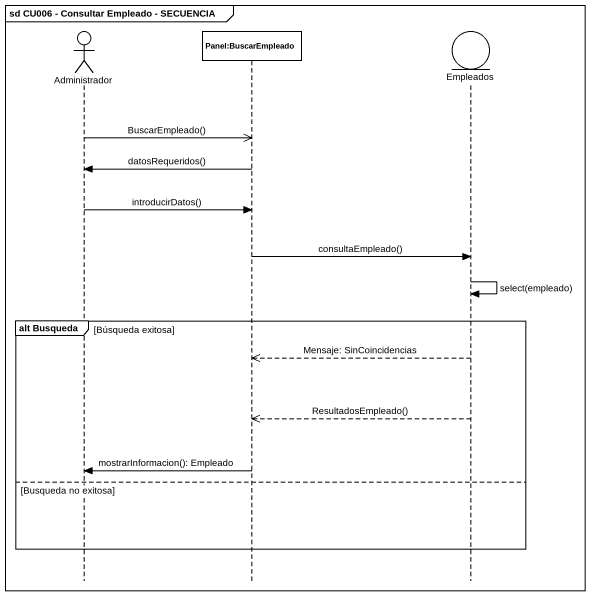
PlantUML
@startuml
mainframe sd CU006 - Consultar Empleado - SECUENCIA
hide footbox
actor Administrador
participant "Panel:BuscarEmpleado" as Panel_BuscarEmpleado
entity Empleados

Administrador ->> Panel_BuscarEmpleado : BuscarEmpleado()
Panel_BuscarEmpleado -> Administrador : datosRequeridos()
Administrador -> Panel_BuscarEmpleado : introducirDatos()
Panel_BuscarEmpleado -> Empleados : consultaEmpleado()
Empleados -> Empleados : select(empleado)
group alt Busqueda [Búsqueda exitosa]
  Empleados -->> Panel_BuscarEmpleado : Mensaje: SinCoincidencias
  Empleados -->> Panel_BuscarEmpleado : ResultadosEmpleado()
  Panel_BuscarEmpleado -> Administrador : mostrarInformacion(): Empleado
else Busqueda no exitosa
end
@enduml
